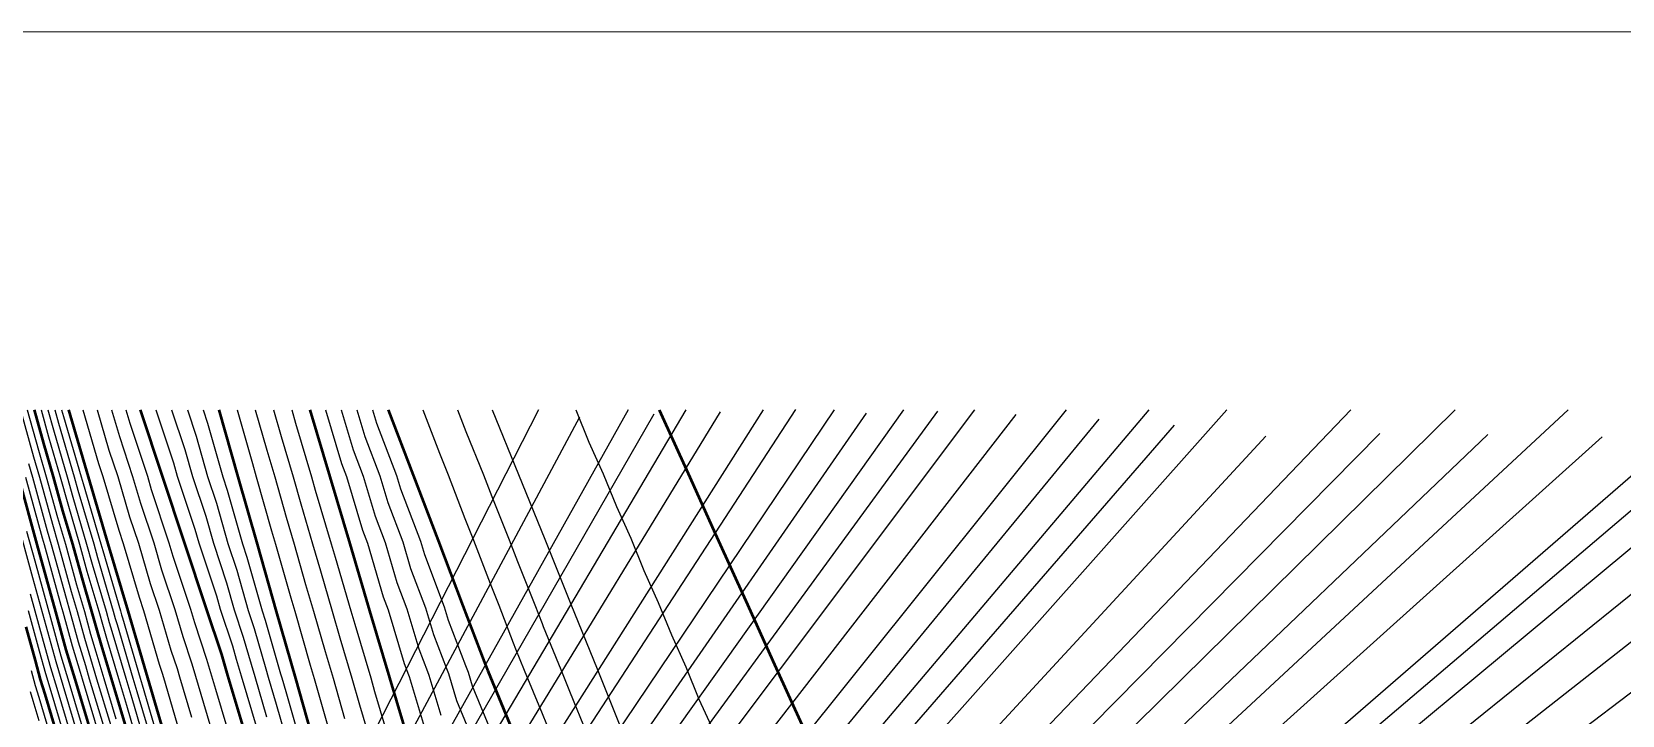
# Model space of a CAD drawing. Header units: metres. Extents: x -0.54 to 4.68, y -1.25 to 3.14.
# Drawn here: x 0.602 to 2.877, y 2.163 to 3.141 of the extents above; entities that cross this region are included whole.
import ezdxf

# ---------------------------------------------------------------- set-up
doc = ezdxf.new("R2010")
doc.units = ezdxf.units.M
doc.linetypes.add('LTYPE230', pattern=[4, 3, -1])
doc.layers.add('LAYER025', color=7, linetype='Continuous', lineweight=25, true_color=0xa35200)
doc.layers.add('LAYER026', color=7, linetype='Continuous', lineweight=50, true_color=0x753b00)
doc.layers.add('LAYER033', color=1, linetype='Continuous', lineweight=20)
doc.layers.add('LAYER047', color=3, linetype='Continuous')
doc.layers.add('LAYER230', color=1, linetype='LTYPE230')
picture_1 = doc.add_image_def('image1.png', size_in_pixel=(605, 509))

msp = doc.modelspace()

# ---------------------------------------------------------------- linework, layer by layer
at = {"layer": 'LAYER025', "color": 34, "linetype": 'Continuous', "lineweight": 25, "true_color": 0xa35200}
for points, elevation in [([(0.5859, 2.6), (0.6044, 2.5325), (0.6129, 2.5037), (0.6315, 2.4362), (0.64, 2.4075), (0.6586, 2.34), (0.667, 2.3112), (0.6775, 2.2733), (0.6863, 2.2439), (0.6948, 2.2151), (0.715, 2.1481)], 37), ([(0.5957, 2.6), (0.6116, 2.5422), (0.6229, 2.5038), (0.6388, 2.4459), (0.6501, 2.4076), (0.6661, 2.3497), (0.6774, 2.3113), (0.6863, 2.2789), (0.6939, 2.2537), (0.7052, 2.2153), (0.7225, 2.1578)], 36), ([(0.6153, 2.6), (0.6259, 2.5614), (0.6429, 2.5039), (0.6535, 2.4653), (0.6704, 2.4078), (0.681, 2.3692), (0.698, 2.3116), (0.704, 2.29), (0.709, 2.2732), (0.726, 2.2156), (0.7375, 2.1773), (0.7545, 2.1198)], 34), ([(0.6251, 2.6), (0.633, 2.5711), (0.6528, 2.5039), (0.6608, 2.475), (0.6806, 2.4079), (0.6885, 2.3789), (0.7083, 2.3118), (0.7128, 2.2956), (0.7166, 2.283), (0.7364, 2.2158), (0.745, 2.1871), (0.7648, 2.1199)], 33), ([(0.6349, 2.6), (0.6402, 2.5807), (0.6628, 2.504), (0.6681, 2.4847), (0.6907, 2.408), (0.696, 2.3887), (0.7187, 2.3119), (0.7216, 2.3011), (0.7242, 2.2927), (0.7468, 2.216), (0.7525, 2.1968), (0.7752, 2.1201)], 32), ([(0.6447, 2.6), (0.6473, 2.5904), (0.6728, 2.504), (0.6754, 2.4944), (0.7009, 2.4081), (0.7035, 2.3984), (0.729, 2.3121), (0.7305, 2.3067), (0.7317, 2.3025), (0.7572, 2.2161), (0.7601, 2.2066), (0.7855, 2.1202)], 31), ([(0.675, 2.6), (0.6977, 2.5233), (0.7039, 2.5043), (0.7266, 2.4275), (0.7329, 2.4086), (0.7555, 2.3318), (0.7618, 2.3128), (0.7844, 2.2361), (0.7887, 2.223), (0.7905, 2.2171), (0.8131, 2.1403)], 29), ([(0.6956, 2.6), (0.7125, 2.5424), (0.7251, 2.5045), (0.7421, 2.4469), (0.7547, 2.409), (0.7716, 2.3514), (0.7842, 2.3134), (0.8012, 2.2559), (0.8099, 2.2297), (0.8134, 2.2178), (0.8304, 2.1603)], 28), ([(0.7161, 2.6), (0.7274, 2.5616), (0.7463, 2.5047), (0.7576, 2.4663), (0.7765, 2.4094), (0.7878, 2.371), (0.8067, 2.314), (0.818, 2.2757), (0.831, 2.2364), (0.8363, 2.2186), (0.8476, 2.1802), (0.8647, 2.1227)], 27), ([(0.7367, 2.6), (0.7423, 2.5808), (0.7675, 2.5049), (0.7731, 2.4857), (0.7983, 2.4098), (0.804, 2.3906), (0.8292, 2.3146), (0.8348, 2.2955), (0.8522, 2.2431), (0.8593, 2.2193), (0.8649, 2.2001), (0.8877, 2.1234)], 26), ([(0.7797, 2.6), (0.8049, 2.5241), (0.8103, 2.5048), (0.8355, 2.4289), (0.841, 2.4097), (0.8662, 2.3337), (0.8717, 2.3145), (0.889, 2.2621), (0.8945, 2.2429), (0.9016, 2.2191), (0.9244, 2.1424)], 24), ([(0.8022, 2.6), (0.8211, 2.5431), (0.832, 2.5046), (0.8509, 2.4476), (0.8619, 2.4092), (0.8807, 2.3522), (0.8917, 2.3137), (0.9047, 2.2745), (0.9157, 2.236), (0.921, 2.2181), (0.9381, 2.1606)], 23), ([(0.8247, 2.6), (0.8373, 2.562), (0.8537, 2.5043), (0.8663, 2.4664), (0.8827, 2.4087), (0.8953, 2.3707), (0.9117, 2.313), (0.9204, 2.2868), (0.9369, 2.2291), (0.9404, 2.2172), (0.9518, 2.1788), (0.9682, 2.1211)], 22), ([(0.8472, 2.6), (0.8535, 2.581), (0.8754, 2.5041), (0.8817, 2.4851), (0.9036, 2.4081), (0.9099, 2.3892), (0.9318, 2.3122), (0.9361, 2.2991), (0.958, 2.2222), (0.9598, 2.2162), (0.9655, 2.1971), (0.9874, 2.1201)], 21), ([(0.8957, 2.6), (0.9176, 2.5231), (0.9233, 2.5039), (0.9452, 2.4269), (0.9509, 2.4078), (0.9728, 2.3308), (0.9785, 2.3117), (1.0004, 2.2347), (1.0061, 2.2155), (1.028, 2.1386)], 19), ([(0.9218, 2.6), (0.9382, 2.5423), (0.9496, 2.5039), (0.966, 2.4462), (0.9774, 2.4079), (0.9938, 2.3502), (1.0052, 2.3118), (1.0217, 2.2541), (1.033, 2.2158), (1.0495, 2.1581)], 18), ([(0.9479, 2.6), (0.9588, 2.5615), (0.9759, 2.504), (0.9868, 2.4655), (1.0039, 2.408), (1.0149, 2.3695), (1.0319, 2.312), (1.0429, 2.2736), (1.06, 2.216), (1.0709, 2.1776), (1.088, 2.12)], 17), ([(0.9739, 2.6), (0.9794, 2.5808), (1.0022, 2.5041), (1.0076, 2.4848), (1.0304, 2.4081), (1.0359, 2.3889), (1.0586, 2.3122), (1.0641, 2.293), (1.0869, 2.2163), (1.0923, 2.197), (1.1151, 2.1203)], 16), ([(1.0224, 2.6), (1.0452, 2.5233), (1.0523, 2.5046), (1.0751, 2.4279), (1.0822, 2.4092), (1.1049, 2.3325), (1.112, 2.3138), (1.1348, 2.2371), (1.141, 2.2209), (1.142, 2.2185), (1.1647, 2.1418)], 14), ([(1.0448, 2.6), (1.0619, 2.5425), (1.0761, 2.5051), (1.0932, 2.4476), (1.1074, 2.4102), (1.1245, 2.3527), (1.1387, 2.3153), (1.1558, 2.2578), (1.1681, 2.2253), (1.1702, 2.2204), (1.1872, 2.1629)], 13), ([(1.0673, 2.6), (1.0786, 2.5617), (1.1, 2.5056), (1.1114, 2.4672), (1.1327, 2.4112), (1.1441, 2.3728), (1.1654, 2.3167), (1.1768, 2.2784), (1.1953, 2.2298), (1.1983, 2.2224), (1.2097, 2.184), (1.2325, 2.1285)], 12), ([(1.0897, 2.6), (1.0954, 2.5808), (1.1238, 2.5061), (1.1295, 2.4869), (1.158, 2.4121), (1.1637, 2.3929), (1.1921, 2.3182), (1.1978, 2.299), (1.2225, 2.2342), (1.2265, 2.2243), (1.2322, 2.2052), (1.2626, 2.1312)], 11), ([(1.1617, 2.6), (1.1854, 2.5377), (1.1979, 2.5068), (1.2216, 2.4445), (1.2341, 2.4136), (1.2578, 2.3513), (1.2703, 2.3204), (1.2909, 2.2663), (1.2943, 2.2581), (1.3067, 2.2272), (1.3321, 2.1656), (1.3446, 2.1347)], 9), ([(1.2113, 2.6), (1.2232, 2.5688), (1.2482, 2.507), (1.26, 2.4759), (1.285, 2.4141), (1.2969, 2.3829), (1.3218, 2.3211), (1.3321, 2.2941), (1.3338, 2.29), (1.3588, 2.2282), (1.3714, 2.1974), (1.3964, 2.1355)], 8), ([(1.2609, 2.6), (1.2984, 2.5073), (1.3359, 2.4146), (1.3733, 2.3219), (1.4108, 2.2291), (1.4483, 2.1364)], 7), ([(1.3803, 2.6), (1.399, 2.5536), (1.4197, 2.5081), (1.4384, 2.4617), (1.459, 2.4162), (1.4778, 2.3699), (1.4984, 2.3243), (1.5172, 2.278), (1.5378, 2.2324), (1.5565, 2.1861), (1.5772, 2.1405)], 6), ([(0.593, 2.5036), (0.6169, 2.4169), (0.6197, 2.4073), (0.6436, 2.3205), (0.6464, 2.3109), (0.6598, 2.2622), (0.6712, 2.2244), (0.674, 2.2148), (0.6999, 2.1286)], 39), ([(0.5973, 2.5229), (0.603, 2.5037), (0.6242, 2.4266), (0.6298, 2.4074), (0.6511, 2.3302), (0.6567, 2.3111), (0.6686, 2.2678), (0.6787, 2.2341), (0.6844, 2.215), (0.7075, 2.1384)], 38), ([(0.5798, 2.4457), (0.6031, 2.36), (0.6244, 2.2828), (0.6363, 2.2396), (0.6464, 2.2059), (0.6695, 2.1293)], 42), ([(0.5947, 2.4265), (0.6063, 2.3836), (0.6302, 2.2968), (0.6436, 2.2481), (0.655, 2.2103), (0.6809, 2.1241)], 41), ([(0.6, 2.3364), (0.6185, 2.2689), (0.629, 2.231), (0.6378, 2.2016), (0.658, 2.1346)], 43), ([(0.5968, 2.3128), (0.6127, 2.2549), (0.6216, 2.2225), (0.6292, 2.1973), (0.6465, 2.1398)], 44), ([(0.601, 2.227), (0.6069, 2.2054), (0.612, 2.1886), (0.6235, 2.1503)], 46), ([(0.5996, 2.1969), (0.6034, 2.1842), (0.6121, 2.1555)], 47)]:
    msp.add_lwpolyline(points, dxfattribs=dict(at, elevation=elevation))
at = {"layer": 'LAYER026', "color": 36, "linetype": 'Continuous', "lineweight": 50, "true_color": 0x753b00}
for points, elevation in [([(0.6055, 2.6), (0.6187, 2.5518), (0.6329, 2.5038), (0.6462, 2.4556), (0.6603, 2.4077), (0.6736, 2.3595), (0.6877, 2.3115), (0.6951, 2.2844), (0.7015, 2.2634), (0.7156, 2.2155), (0.73, 2.1676), (0.7441, 2.1196)], 35), ([(0.6545, 2.6), (0.6828, 2.5041), (0.711, 2.4082), (0.7393, 2.3122), (0.7676, 2.2163), (0.7958, 2.1204)], 30), ([(0.7572, 2.6), (0.7887, 2.5051), (0.8201, 2.4102), (0.8516, 2.3153), (0.8733, 2.2498), (0.8822, 2.22), (0.9107, 2.1242)], 25), ([(0.8697, 2.6), (0.897, 2.5038), (0.9244, 2.4076), (0.9518, 2.3115), (0.9792, 2.2153), (1.0066, 2.1191)], 20), ([(1, 2.6), (1.0284, 2.5041), (1.0569, 2.4083), (1.0853, 2.3124), (1.1138, 2.2165), (1.1422, 2.1207)], 15), ([(1.1121, 2.6), (1.1477, 2.5065), (1.1833, 2.4131), (1.2188, 2.3196), (1.2497, 2.2386), (1.2547, 2.2263), (1.2927, 2.1338)], 10), ([(1.4996, 2.6), (1.5409, 2.5089), (1.5822, 2.4179), (1.6235, 2.3268), (1.6648, 2.2357), (1.7061, 2.1446)], 5), ([(0.583, 2.5036), (0.6095, 2.4072), (0.6361, 2.3108), (0.651, 2.2567), (0.6636, 2.2146), (0.6924, 2.1189)], 40), ([(0.5936, 2.2892), (0.6068, 2.241), (0.6143, 2.2139), (0.6206, 2.1929), (0.635, 2.145)], 45)]:
    msp.add_lwpolyline(points, dxfattribs=dict(at, elevation=elevation))
at = {"layer": 'LAYER047', "flags": 128}
for points, elevation in [([(3.3134, 2.6), (0, 0)], 16), ([(3.128, 2.6), (0, 0)], 18), ([(3, 2.6), (0, 0)], 20), ([(2.8, 2.6), (0, 0)], 22), ([(2.6384, 2.6), (0, 0)], 24), ([(2.3115, 2.6), (0, 0)], 28), ([(2.2, 2.6), (0, 0)], 30), ([(1.9509, 2.6), (0, 0)], 34), ([(1.7498, 2.6), (0, 0)], 38), ([(1.5378, 2.6), (0, 0)], 42), ([(1.4551, 2.6), (0, 0)], 44), ([(1.327, 2.6), (0, 0)], 46), ([(1.6485, 2.6), (0, 0)], 40), ([(1.8489, 2.6), (0, 0)], 36), ([(2.0817, 2.6), (0, 0)], 32), ([(2.489, 2.6), (0, 0)], 26)]:
    msp.add_lwpolyline(points, dxfattribs=dict(at, elevation=elevation))
at = {"layer": 'LAYER230', "flags": 128}
for points, elevation in [([(1.6947, 2.6003), (0, 0)], 39), ([(1.8976, 2.5978), (0, 0)], 35), ([(1.587, 2.5972), (0, 0)], 41), ([(1.7955, 2.5953), (0, 0)], 37), ([(1.4919, 2.5935), (0, 0)], 43), ([(2.0097, 2.5934), (0, 0)], 33), ([(1.3855, 2.5892), (0, 0)], 45), ([(2.1285, 2.5866), (0, 0)], 31), ([(2.2362, 2.5779), (0, 0)], 29), ([(3.0286, 2.5735), (0, 0)], 19), ([(3.1779, 2.5686), (0, 0)], 17), ([(2.5306, 2.5661), (0, 0)], 25), ([(2.685, 2.5648), (0, 0)], 23), ([(3.3739, 2.563), (0, 0)], 15), ([(2.3676, 2.5624), (0, 0)], 27), ([(2.8487, 2.5611), (0, 0)], 21)]:
    msp.add_lwpolyline(points, dxfattribs=dict(at, elevation=elevation))

# ---------------------------------------------------------------- pictures from other files: only their frames are drawn
at = {"layer": 'LAYER033'}
image = msp.add_image(picture_1, insert=(-0.5405, -1.2498), size_in_units=(5.2186, 4.3906), rotation=0, dxfattribs=dict(at, fade=67))
image.dxf.flags = 7

doc.saveas('drawing.dxf')
